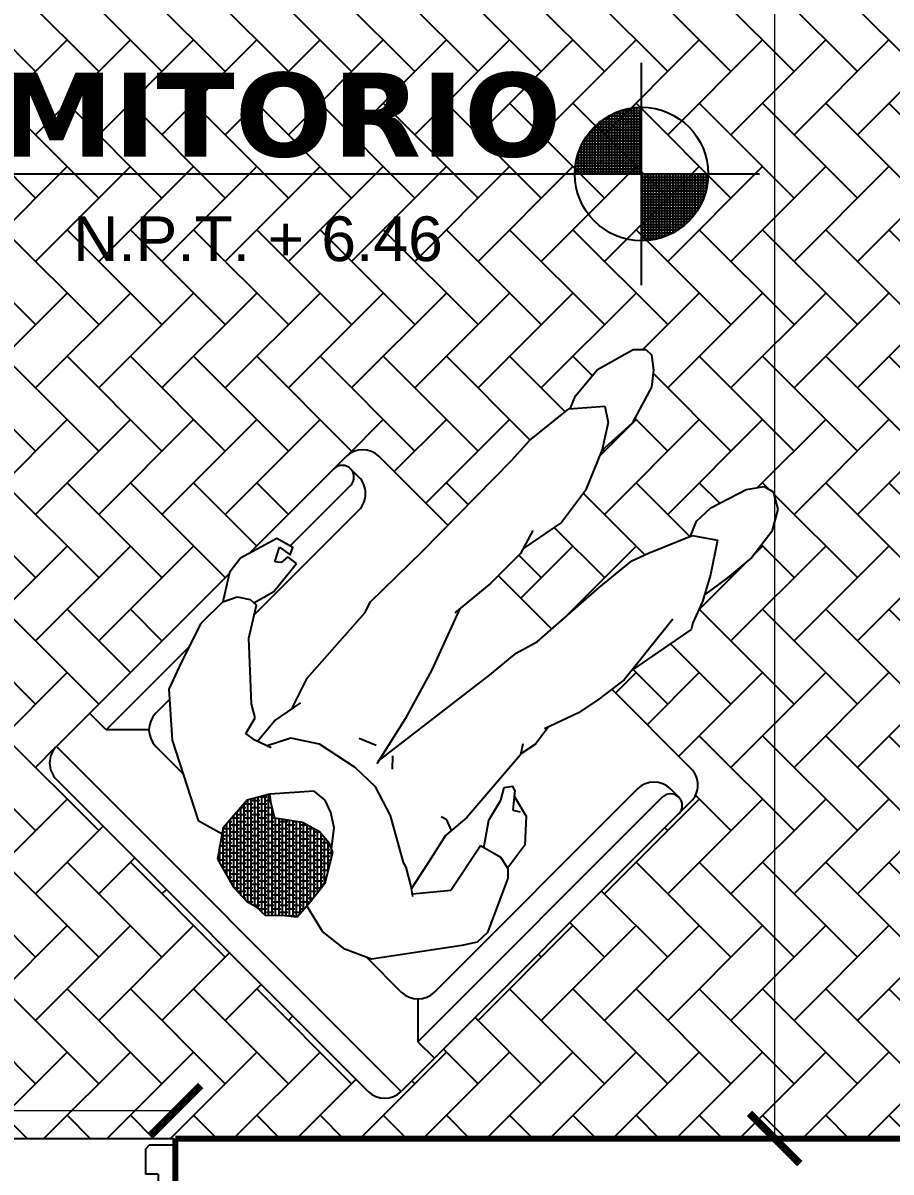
# Model space of a CAD drawing. Header units: inches. Extents: x -1.4 to 10.6, y -3.4 to 32.7.
# Drawn here: x 5.467 to 7.02, y 5.523 to 7.578 of the extents above; entities that cross this region are included whole.
import ezdxf

# ---------------------------------------------------------------- set-up
doc = ezdxf.new("R2010")
doc.units = ezdxf.units.IN
doc.header["$MEASUREMENT"] = 0
doc.linetypes.add('CONTINUA', pattern=[0])
for name, color, linetype in [('Cotas', 60, 'Continuous'), ('Mobiliario', 2, 'Continuous'), ('Niveles', 86, 'Continuous'), ('Personas', 241, 'Continuous'), ('Puertas', 1, 'Continuous'), ('Texto', 98, 'Continuous'), ('Textura piso', 8, 'Continuous')]:
    doc.layers.add(name, color=color, linetype=linetype)
doc.layers.add('Paredes', color=5, linetype='Continuous', lineweight=80)
doc.styles.get("Standard").update_dxf_attribs({"font": 'arial.ttf'})
doc.styles.add('style1', font='arial.ttf')
doc.dimstyles.new('Cotas', dxfattribs={"dimtxt": 0.1, "dimasz": 0.09, "dimexe": 0.2, "dimexo": 0.4, "dimgap": 0.05, "dimtad": 1, "dimzin": 0, "dimdsep": 46, "dimtxsty": 'Standard', "dimblk": 'ARCHTICK', "dimcen": 0.09, "dimse1": 1, "dimse2": 1, "dimclrd": 60, "dimclre": 256, "dimadec": 0, "dimazin": 0, "dimtfac": 1, "dimtix": 1, "dimtofl": 0, "dimtmove": 1, "dimatfit": 3, "dimfxl": 0, "dimtolj": 1, "dimtzin": 0, "dimlwd": 9, "dimarcsym": 0})

# ---------------------------------------------------------------- blocks, each defined once
blk = doc.blocks.new('puerta2')
at = {"layer": 'Puertas'}
for p, q in [((150.3376989566191, 38.72223843111588), (150.3376989565512, 38.61423843005426)), ((150.3376989566191, 38.72223843111588), (150.3848409565614, 38.72223843018707)), ((150.3376989566191, 38.72223843111588), (150.3376989565512, 38.61423843005426)), ((150.3376989566191, 38.72223843111588), (150.3848409565614, 38.72223843018707)), ((150.3848409565614, 38.72223843018707), (150.3916989565334, 38.71538043060052)), ((150.3848409565614, 38.72223843018707), (150.3916989565334, 38.71538043060052)), ((151.190556956672, 38.72223842996501), (151.1836989566269, 38.71538043033505)), ((151.190556956672, 38.72223842996501), (151.1836989566269, 38.71538043033505)), ((151.2376989566142, 38.72223843089887), (151.190556956672, 38.72223842996501)), ((151.2376989566142, 38.72223843089887), (151.190556956672, 38.72223842996501)), ((151.2376989566142, 38.72223843089887), (151.2376989565462, 38.61423842983726)), ((151.2376989566142, 38.72223843089887), (151.2376989565462, 38.61423842983726)), ((150.3916989565334, 38.71538043060052), (150.3916989565117, 38.67039843122657)), ((150.3916989565334, 38.71538043060052), (150.3916989565117, 38.67039843122657)), ((151.1836989566269, 38.71538043033505), (151.1836989566052, 38.6703984309611)), ((151.1836989566269, 38.71538043033505), (151.1836989566052, 38.6703984309611)), ((150.3690189565731, 38.67039843009883), (150.3690189565052, 38.61423843081337)), ((150.3690189565731, 38.67039843009883), (150.3916989565117, 38.67039843122657)), ((150.3690189565731, 38.67039843009883), (150.3690189565052, 38.61423843081337)), ((150.3690189565731, 38.67039843009883), (150.3916989565117, 38.67039843122657)), ((150.3711789565139, 38.66823843078637), (150.3711789565381, 38.61423843118688)), ((150.3733389565468, 38.66823843115985), (150.3711789565139, 38.66823843078637)), ((150.3711789565139, 38.66823843078637), (150.3711789565381, 38.61423843118688)), ((150.3733389565468, 38.66823843115985), (150.3711789565139, 38.66823843078637)), ((150.3733389565468, 38.66823843115985), (150.3733389564547, 38.61423843156037)), ((150.3733389565468, 38.66823843115985), (150.3733389564547, 38.61423843156037)), ((151.2063789566602, 38.67039843022623), (151.1836989566052, 38.6703984309611)), ((151.2063789566602, 38.67039843022623), (151.1836989566052, 38.6703984309611)), ((151.2063789566602, 38.67039843022623), (151.2063789565923, 38.61423843094077)), ((151.2063789566602, 38.67039843022623), (151.2063789565923, 38.61423843094077)), ((150.3376989565512, 38.61423843005426), (150.3690189565052, 38.61423843081337)), ((150.3376989565512, 38.61423843005426), (150.3690189565052, 38.61423843081337)), ((150.3711789565381, 38.61423843118688), (150.3733389564547, 38.61423843156037)), ((150.3711789565381, 38.61423843118688), (150.3733389564547, 38.61423843156037)), ((150.3754989565119, 38.61207843038527), (150.3754989565361, 38.60991843069932)), ((150.3754989565119, 38.61207843038527), (150.4294989565209, 38.6120784304095)), ((150.3754989565119, 38.61207843038527), (150.3754989565361, 38.60991843069932)), ((150.3754989565119, 38.61207843038527), (150.4294989565209, 38.6120784304095)), ((150.4294989565452, 38.60991843072355), (150.3754989565361, 38.60991843069932)), ((150.4294989565452, 38.60991843072355), (150.3754989565361, 38.60991843069932)), ((150.3754989564786, 38.54090643132665), (150.3754989565604, 38.60775843101334)), ((150.429498956453, 38.6077584310376), (150.3754989565604, 38.60775843101334)), ((150.3754989565604, 38.60775843101334), (150.429498956453, 38.6077584310376)), ((150.3754989564786, 38.54090643132665), (150.3754989565604, 38.60775843101334)), ((150.429498956453, 38.6077584310376), (150.3754989565604, 38.60775843101334)), ((150.3754989565604, 38.60775843101334), (150.429498956453, 38.6077584310376)), ((150.4294989565452, 38.60991843072355), (150.4294989565209, 38.6120784304095)), ((150.4294989565452, 38.60991843072355), (150.4294989565209, 38.6120784304095)), ((150.4294989564798, 38.50661643051558), (150.429498956453, 38.6077584310376)), ((150.4294989564798, 38.50661643051558), (150.429498956453, 38.6077584310376)), ((151.2376989565462, 38.61423842983726), (151.2063789565923, 38.61423843094077)), ((151.2376989565462, 38.61423842983726), (151.2063789565923, 38.61423843094077)), ((150.4082769564752, 38.54090643117374), (150.3754989564786, 38.54090643132665)), ((150.4082769564752, 38.54090643117374), (150.3754989564786, 38.54090643132665)), ((150.3823569564533, 38.53874643073107), (150.3754989565029, 38.53874642977807)), ((150.3823569564533, 38.53874643073107), (150.3754989565029, 38.53874642977807)), ((150.382356956475, 38.53188843019149), (150.3823569564533, 38.53874643073107)), ((150.382356956475, 38.53188843019149), (150.3823569564533, 38.53874643073107)), ((150.3845169562099, 38.18285905120248), (150.3845169564862, 38.53874643110458)), ((150.3845169562698, 38.2082335345485), (150.3845169564862, 38.53874643110458)), ((150.3845169564862, 38.53874643110458), (150.4061169564666, 38.53874643111428)), ((150.4061169564666, 38.53874643111428), (150.3845169564862, 38.53874643110458)), ((150.3845169562099, 38.18285905120248), (150.3845169564862, 38.53874643110458)), ((150.3845169562698, 38.2082335345485), (150.3845169564862, 38.53874643110458)), ((150.3845169564862, 38.53874643110458), (150.4061169564666, 38.53874643111428)), ((150.4061169564666, 38.53874643111428), (150.3845169564862, 38.53874643110458)), ((150.4061169564561, 38.49975843128794), (150.4061169564666, 38.53874643111428)), ((150.4061169564561, 38.49975843128794), (150.4061169564666, 38.53874643111428)), ((150.4082769564891, 38.49975842979882), (150.4082769564752, 38.54090643117374)), ((150.4082769564891, 38.49975842979882), (150.4082769564752, 38.54090643117374)), ((150.4061169564561, 38.49975843128794), (150.4052597063923, 38.4989011804029)), ((150.4061169564561, 38.49975843128794), (150.4052597063923, 38.4989011804029)), ((150.4061169564616, 38.49804392975606), (150.4052597063923, 38.4989011804029)), ((150.4061169564616, 38.49804392975606), (150.4052597063923, 38.4989011804029)), ((150.4061169561903, 38.18285905121218), (150.4061169564616, 38.49804392975606)), ((150.4061169562502, 38.20823353455819), (150.4061169564616, 38.49804392975606)), ((150.4061169561903, 38.18285905121218), (150.4061169564616, 38.49804392975606)), ((150.4061169562502, 38.20823353455819), (150.4061169564616, 38.49804392975606)), ((150.4226409564347, 38.49975843088559), (150.4082769564891, 38.49975842979882)), ((150.4226409564347, 38.49975843088559), (150.4082769564891, 38.49975842979882)), ((150.4131228001399, 38.49975843104136), (150.4131227997845, 37.89133415609845)), ((150.4131228001399, 38.49975843104136), (150.4131227997845, 37.89133415609845)), ((150.419491358878, 38.49975842979944), (150.4194913584062, 37.89133415671917)), ((150.419491358878, 38.49975842979944), (150.4194913584062, 37.89133415671917)), ((150.4226409564347, 38.49975843088559), (150.4294989564798, 38.50661643051558)), ((150.4226409564347, 38.49975843088559), (150.4294989564798, 38.50661643051558)), ((150.4258597800136, 38.50297725446709), (150.4258597796573, 37.88811533329175)), ((150.4258597800136, 38.50297725446709), (150.4258597796573, 37.88811533329175)), ((150.4277137364567, 38.50483121124245), (150.4277137359652, 37.88626137638104)), ((150.4277137364567, 38.50483121124245), (150.4277137359652, 37.88626137638104)), ((150.4294989564798, 38.50661643051558), (150.4294989560513, 37.88447615635613)), ((150.4294989564798, 38.50661643051558), (150.4294989560513, 37.88447615635613)), ((150.3845169562698, 38.2082335345485), (150.3845169559935, 37.85234615650904)), ((150.3845169562698, 38.2082335345485), (150.3845169559935, 37.85234615650904)), ((150.4061169562502, 38.20823353455819), (150.4061169560952, 37.89304865601428)), ((150.4061169562502, 38.20823353455819), (150.4061169560952, 37.89304865601428)), ((150.3845169562099, 38.18285905120248), (150.3845169559935, 37.85234615650904)), ((150.3845169562099, 38.18285905120248), (150.3845169559935, 37.85234615650904)), ((150.4061169561903, 38.18285905121218), (150.4061169560952, 37.89304865601428)), ((150.4061169561903, 38.18285905121218), (150.4061169560952, 37.89304865601428)), ((150.4061169560952, 37.89304865601428), (150.4052597060314, 37.89219140699187)), ((150.4061169560952, 37.89304865601428), (150.4052597060314, 37.89219140699187)), ((150.4061169559843, 37.89133415634507), (150.4052597060314, 37.89219140699187)), ((150.4061169559843, 37.89133415634507), (150.4052597060314, 37.89219140699187)), ((150.4061169559843, 37.89133415634507), (150.4061169559739, 37.85234615651873)), ((150.4061169559843, 37.89133415634507), (150.4061169559739, 37.85234615651873)), ((150.4082769560172, 37.89133415671855), (150.408276956031, 37.85018615534364)), ((150.4226409560792, 37.89133415594268), (150.4082769560172, 37.89133415671855)), ((150.4082769560172, 37.89133415671855), (150.408276956031, 37.85018615534364)), ((150.4226409560792, 37.89133415594268), (150.4082769560172, 37.89133415671855)), ((150.4226409560792, 37.89133415594268), (150.4294989560513, 37.88447615635613)), ((150.4226409560792, 37.89133415594268), (150.4294989560513, 37.88447615635613)), ((150.4294989560513, 37.88447615635613), (150.4294989559617, 37.78333415583411)), ((150.4294989560513, 37.88447615635613), (150.4294989559617, 37.78333415583411)), ((150.3823569560553, 37.85920415667515), (150.3823569559605, 37.85234615613555)), ((150.3823569560553, 37.85920415667515), (150.3823569559605, 37.85234615613555)), ((150.359298956038, 37.83718971472116), (150.3499772589567, 37.83945351507029)), ((150.359298956038, 37.83718971472116), (150.3499772589567, 37.83945351507029)), ((150.359298956038, 37.83718971472116), (150.3592989559542, 37.8026570428876)), ((150.359298956038, 37.83718971472116), (150.3592989559542, 37.8026570428876)), ((150.371142871141, 37.84624837931411), (150.3754989559986, 37.84624837836029)), ((150.371142871141, 37.84624837931411), (150.3754989559986, 37.84624837836029)), ((150.3823569559605, 37.85234615613555), (150.3754989560102, 37.85234615518252)), ((150.3823569559605, 37.85234615613555), (150.3754989560102, 37.85234615518252)), ((150.408276956031, 37.85018615534364), (150.3754989560344, 37.85018615549657)), ((150.3754989560344, 37.85018615549657), (150.3754989559527, 37.78333415580988)), ((150.408276956031, 37.85018615534364), (150.3754989560344, 37.85018615549657)), ((150.3754989560344, 37.85018615549657), (150.3754989559527, 37.78333415580988)), ((150.3845169559935, 37.85234615650904), (150.4061169559739, 37.85234615651873)), ((150.4061169559739, 37.85234615651873), (150.3845169559935, 37.85234615650904)), ((150.3845169559935, 37.85234615650904), (150.4061169559739, 37.85234615651873)), ((150.4061169559739, 37.85234615651873), (150.3845169559935, 37.85234615650904)), ((150.4338550408652, 37.84624837929333), (150.4294989560076, 37.84624837838452)), ((150.4338550408652, 37.84624837929333), (150.4294989560076, 37.84624837838452)), ((150.4456989559593, 37.8371897128973), (150.4568563602184, 37.83945351567991)), ((150.4456989559593, 37.8371897128973), (150.4568563602184, 37.83945351567991)), ((150.4456989559593, 37.8371897128973), (150.4456989559919, 37.80265704292637)), ((150.4456989559593, 37.8371897128973), (150.4456989559919, 37.80265704292637)), ((150.3411757297816, 37.82361636500198), (150.3382263801992, 37.82361636481385)), ((150.3411757297816, 37.82361636500198), (150.3382263801992, 37.82361636481385)), ((150.3382263801992, 37.82361636481385), (150.3382263801439, 37.81623039191818)), ((150.3382263801992, 37.82361636481385), (150.3382263801439, 37.81623039191818)), ((150.3382263801439, 37.81623039191818), (150.3411757297264, 37.81623039210631)), ((150.3382263801439, 37.81623039191818), (150.3411757297264, 37.81623039210631)), ((150.3411757297087, 37.83134246062759), (150.3411757297994, 37.80850429648069)), ((150.3411757297087, 37.83134246062759), (150.3411757297994, 37.80850429648069)), ((150.3411757297264, 37.81623039210631), (150.3411757297816, 37.82361636500198)), ((150.3411757297264, 37.81623039210631), (150.3411757297816, 37.82361636500198)), ((150.3592989560381, 37.83007694344041), (150.3653739559634, 37.83007694274465)), ((150.3592989560381, 37.83007694344041), (150.3653739559634, 37.83007694274465)), ((150.3653739559634, 37.83007694274465), (150.3653739559959, 37.8097698134726)), ((150.3653739559634, 37.83007694274465), (150.3653739559959, 37.8097698134726)), ((150.4456989559594, 37.83007694347921), (150.439623956034, 37.83007694417497)), ((150.439623956034, 37.83007694417497), (150.4396239559501, 37.80976981304025)), ((150.4456989559594, 37.83007694347921), (150.439623956034, 37.83007694417497)), ((150.439623956034, 37.83007694417497), (150.4396239559501, 37.80976981304025)), ((150.4656578894565, 37.83134246008605), (150.4656578894309, 37.80850429780179)), ((150.4656578894565, 37.83134246008605), (150.4656578894309, 37.80850429780179)), ((150.3592989559542, 37.8026570428876), (150.3499772590375, 37.8003932408868)), ((150.3592989559542, 37.8026570428876), (150.3499772590375, 37.8003932408868)), ((150.3592989559542, 37.80976981416836), (150.3653739559959, 37.8097698134726)), ((150.3592989559542, 37.80976981416836), (150.3653739559959, 37.8097698134726)), ((150.4456989559918, 37.80976981420713), (150.4396239559501, 37.80976981304025)), ((150.4456989559918, 37.80976981420713), (150.4396239559501, 37.80976981304025)), ((150.4456989559919, 37.80265704292637), (150.4568563601829, 37.80039324149642)), ((150.4456989559919, 37.80265704292637), (150.4568563601829, 37.80039324149642)), ((150.3711428710483, 37.7935983783542), (150.3754989560223, 37.79359837926302)), ((150.3711428710483, 37.7935983783542), (150.3754989560223, 37.79359837926302)), ((150.4294989559617, 37.78333415583411), (150.3754989559527, 37.78333415580988)), ((150.3754989559527, 37.78333415580988), (150.4294989559617, 37.78333415583411)), ((150.4294989559617, 37.78333415583411), (150.3754989559527, 37.78333415580988)), ((150.3754989559527, 37.78333415580988), (150.4294989559617, 37.78333415583411)), ((150.4338550408889, 37.79359837833343), (150.4294989560313, 37.79359837928725)), ((150.4338550408889, 37.79359837833343), (150.4294989560313, 37.79359837928725))]:
    blk.add_line(p, q, dxfattribs=at)
at = {"layer": 'Puertas', "extrusion": (0, 0, -0.9999999999999999)}
blk.add_ellipse((150.373338956479, 38.61207843001178), major_axis=(0.001527350648308001, 0.001527350648308002), ratio=0.9999999999767395, start_param=-1.570796326554149, end_param=4.712388980625438, dxfattribs=at)
blk.add_ellipse((150.373338956479, 38.61207843001178), major_axis=(0.001527350648308001, 0.001527350648308002), ratio=0.9999999999767395, start_param=-1.570796326554149, end_param=4.712388980625438, dxfattribs=at)
at = {"layer": 'Puertas', "extrusion": (0, 0, -1)}
for centre, major_axis, ratio, start_param, end_param in [((150.3769181847156, 38.61113249054717), (-0.58652144871602, 0.5865214487160199), 0.9999999999999403, 2.352449978641211, 3.863557218504373), ((150.3823569564533, 38.53874643073107), (0.004849338308332562, 0.004849338308332563), 0.9999999999942492, 2.356194490841163, 3.926990817645954), ((150.3823569564533, 38.53874643073107), (0.004849338308332562, 0.004849338308332563), 0.9999999999942492, 2.356194490841163, 3.926990817645954), ((150.3823569559605, 37.85234615613555), (-0.004849338308320128, 0.004849338308320127), 0.9999999999993776, 5.497787144437664, 7.068583471238364), ((150.3823569559605, 37.85234615613555), (-0.004849338308320128, 0.004849338308320127), 0.9999999999993776, 5.497787144437664, 7.068583471238364), ((150.3493138688595, 37.83134245987094), (0.00575453332861223, 0.005754533328612231), 0.9999999999948769, 3.92699081764332, 5.579393892327413), ((150.3493138688595, 37.83134245987094), (0.00575453332861223, 0.005754533328612231), 0.9999999999948769, 3.92699081764332, 5.579393892327413), ((150.3454666295598, 37.84629328616255), (-0.01815587231763262, 0.01815587231763261), 0.9999999999995853, 2.357943461526905, 3.039769674775514), ((150.3454666295598, 37.84629328616255), (-0.01815587231763262, 0.01815587231763261), 0.9999999999995853, 2.357943461526905, 3.039769674775514), ((150.4595312825093, 37.84629328546882), (-0.01815587231766264, 0.01815587231766264), 0.9999999999975573, 4.814211960656692, 5.496038173771555), ((150.4595312825093, 37.84629328546882), (-0.01815587231766264, 0.01815587231766264), 0.9999999999975573, 4.814211960656692, 5.496038173771555), ((150.4575197503056, 37.83134246084267), (-0.005754533328605528, 0.005754533328605528), 0.9999999999994889, 0.7037914162778904, 2.356194490846043), ((150.4575197503056, 37.83134246084267), (-0.005754533328605528, 0.005754533328605528), 0.9999999999994889, 0.7037914162778904, 2.356194490846043), ((150.3493138688339, 37.80850429758668), (-0.005754533328589555, 0.005754533328589554), 0.9999999999993721, 3.845384069867563, 5.49778714443927), ((150.3493138688339, 37.80850429758668), (-0.005754533328589555, 0.005754533328589554), 0.9999999999993721, 3.845384069867563, 5.49778714443927), ((150.3454666295206, 37.79355347217871), (-0.01815587231764991, 0.01815587231764991), 0.9999999999982497, 1.672619307066969, 2.354445520181), ((150.3454666295206, 37.79355347217871), (-0.01815587231764991, 0.01815587231764991), 0.9999999999982497, 1.672619307066969, 2.354445520181), ((150.4595312824701, 37.79355347148503), (-0.01815587231756552, 0.01815587231756551), 0.9999999999990699, 5.499536115114926, 6.181362328365851), ((150.4595312824701, 37.79355347148503), (-0.01815587231756552, 0.01815587231756551), 0.9999999999990699, 5.499536115114926, 6.181362328365851), ((150.45751975028, 37.80850429669581), (-0.005754533328603435, 0.005754533328603434), 0.9999999999983523, 2.356194490849403, 4.00859756552886), ((150.45751975028, 37.80850429669581), (-0.005754533328603435, 0.005754533328603434), 0.9999999999983523, 2.356194490849403, 4.00859756552886)]:
    blk.add_ellipse(centre, major_axis=major_axis, ratio=ratio, start_param=start_param, end_param=end_param, dxfattribs=at)
blk = doc.blocks.new('Sillon')
at = {"layer": 'Mobiliario'}
for p, q in [((157.6597279965435, 33.58746816292788), (158.3928148055203, 33.58746816292788)), ((158.309033455923, 33.54557748812923), (158.309033455923, 33.58746816292788)), ((157.6696324696098, 33.56652282552855), (157.6696324696098, 33.54557748812923)), ((157.6178373217448, 33.54557748812923), (157.6178373217448, 33.3452216992447)), ((158.309033455923, 33.54557748812923), (157.6905778070091, 33.54557748812923)), ((158.2548732865443, 33.49141731875048), (158.309033455923, 33.54557748812923)), ((158.4347054803191, 33.54557748812923), (158.4347054803191, 32.75663644608758)), ((157.7115231444083, 33.50368681333057), (158.2252521063256, 33.50368681333057)), ((158.2671427811243, 33.37452406860766), (158.2671427811243, 33.46179613853192)), ((157.6178373217448, 33.19316137619007), (157.6178373217448, 33.05807762096728)), ((157.6178373217448, 32.9302663500731), (157.6178373217447, 32.75663644608759)), ((158.2671427811242, 32.84041779568489), (158.2671427811243, 32.90900091062507)), ((158.2548732865443, 32.81079661546633), (158.309033455923, 32.75663644608758)), ((157.6696324696098, 32.73569110868803), (157.6696324696098, 32.75663644608758)), ((157.843627776897, 32.75663644608746), (157.6905778070091, 32.75663644608741)), ((158.309033455923, 32.75663644608758), (158.0995983354126, 32.75663644608753)), ((158.309033455923, 32.75663644608758), (158.309033455923, 32.71474577128893)), ((157.9049529268202, 32.71474577128893), (157.6597279965435, 32.71474577128893)), ((158.3928148055203, 32.71474577128893), (157.9553229504168, 32.71474577128893))]:
    blk.add_line(p, q, dxfattribs=at)
for points in [[(158.3928148055205, 33.58746816292788), (158.3928148055204, 32.71474577128893)], [(157.7115231444083, 32.79852712088626), (157.9764595751193, 32.79852712088623)], [(158.1902756042032, 32.79852712088621), (158.2252521063256, 32.79852712088621)]]:
    blk.add_lwpolyline(points, dxfattribs=at)
for centre, radius, start, end in [((157.6597279965435, 33.54557748812923), 0.04189067479867774, 89.99999999999919, 180), ((157.6905778070091, 33.56652282552855), 0.02094533739933887, 89.99999999999919, 269.9999999999992), ((158.3928148055203, 33.54557748812923), 0.04189067479867774, 0, 89.99999999999919), ((157.7115231444083, 33.54557748812923), 0.04189067479867774, 180, 269.9999999999992), ((158.2252521063256, 33.46179613853192), 0.04189067479867774, 0, 89.99999999999919), ((158.2252521063256, 32.84041779568489), 0.04189067479865116, 270, 0), ((157.7115231444083, 32.75663644608758), 0.04189067479867774, 89.99999999999919, 180), ((157.6597279965435, 32.75663644608758), 0.04189067479867774, 180, 269.9999999999992), ((157.6905778070091, 32.73569110868803), 0.02094533739933887, 89.99999999999919, 269.9999999999992), ((158.3928148055203, 32.75663644608758), 0.04189067479867774, 269.9999999999992, 0)]:
    blk.add_arc(centre, radius, start, end, dxfattribs=at)
blk = doc.blocks.new('personas')
at = {"layer": 'Personas'}
h = blk.add_hatch(dxfattribs=at)
h.set_pattern_fill('ANSI38', color=250, scale=0.05, style=0)
h.set_pattern_definition([(45, (0, 0), (-0.004419417382415922, 0.004419417382415923), []), (135, (0, 0), (-0.01325825214724777, 0.004419417382415923), [0.015625, -0.009375000000000001])])
h.paths.add_polyline_path([(158.3035156388657, 33.23491407570171), (158.2712658340047, 33.23288495326554), (158.2255716325033, 33.22706437076877), (158.1773303176177, 33.19849308057376), (158.1702556517726, 33.18306045551962), (158.1678156417798, 33.15551151588012), (158.1777256264991, 33.1221283624031), (158.2074302653102, 33.08176790980059), (158.1940449808096, 33.05893249691017), (158.1835153688655, 33.04495924662562), (158.2196303152742, 33.02399634040196), (158.2849925941318, 33.02851026152191), (158.3318279335866, 33.0614143707385), (158.347176823262, 33.11674593014457), (158.3481329644483, 33.15211731203515), (158.3427647047951, 33.16959425780764), (158.3424194853431, 33.19301328159546), (158.3205684461337, 33.21391012695297)])
at = {"layer": 'Personas', "color": 87}
for p, q in [((157.9881080667802, 33.4525548005544, 3.603868852000757), (158.0826906613306, 33.49572198135118, 3.603868852000757)), ((158.0826906613306, 33.49572198135118, 3.603868852000757), (158.1078969412593, 33.49490822965961, 3.603868852000757)), ((158.1078969412593, 33.49490822965961, 3.603868852000757), (158.1316019749749, 33.47964234582756, 3.603868852000757)), ((158.1316019749749, 33.47964234582756, 3.603868852000757), (158.2635641264854, 33.38240518252931)), ((157.9757320597234, 33.44023067748853, 3.603868852000757), (157.9709925849667, 33.41750160072482, 3.603868852000757)), ((157.9749439730146, 33.43944589467927, 3.603868852000757), (157.9881080667802, 33.4525548005544, 3.603868852000757)), ((157.9709925849667, 33.41750160072482, 3.603868852000757), (157.9819052792711, 33.37687859967085, 3.603868852000757)), ((157.9819052792711, 33.37687859967085, 3.603868852000757), (158.0758601934891, 33.3962180188428, 3.603868852000757)), ((158.0758601934891, 33.3962180188428, 3.603868852000757), (158.1293573715638, 33.35221624846272)), ((158.2635641264854, 33.38240518252931), (158.284596931714, 33.33608555942388)), ((158.1209101982868, 33.34081596192576), (158.1032712433668, 33.30987281844162)), ((158.1319252952734, 33.35568191267194), (158.1209101982868, 33.34081596192576)), ((158.284596931714, 33.33608555942388), (158.2901725036137, 33.28524098572089)), ((158.1005630356698, 33.30075354977333), (158.057594567875, 33.2250605636797)), ((158.1032712433668, 33.30987281844162), (158.1005630356698, 33.30075354977339)), ((158.2901725036137, 33.28524098572089), (158.2775513150978, 33.23328042885873)), ((158.057594567875, 33.2250605636797), (158.0405008665846, 33.169690057586)), ((158.0405008665846, 33.169690057586), (158.0416303205319, 33.11909052075205)), ((158.0416303205319, 33.11909052075205), (158.0572537843564, 33.04481139771488)), ((158.0572537843564, 33.04481139771488), (158.0857277078319, 33.00093211186666)), ((158.3072915202511, 32.98754808259244), (158.2940098684641, 33.03484533633769)), ((158.0857277078319, 33.00093211186666), (158.1255739770537, 32.98033794946602)), ((158.1226705885769, 32.98822770229518), (158.1338210253038, 32.95792717916029)), ((158.2386804907359, 32.85331715899704), (158.3072915202511, 32.98754808259244)), ((158.1338210253038, 32.95792717916029), (158.1365941779265, 32.93798786651578)), ((158.1053562643561, 32.9301331141302), (158.0921119922031, 32.90764901330456)), ((158.1365941779265, 32.93798786651578), (158.1053562643561, 32.9301331141302)), ((158.0921119922031, 32.90764901330456), (158.0126424281106, 32.82112292415835)), ((158.1780342252898, 32.78467096574903), (158.2386804907359, 32.85331715899704)), ((158.0126424281106, 32.82112292415835), (157.9612710400675, 32.78904204379447)), ((157.9622117871285, 32.77401116571642), (157.9612710400675, 32.78904204379447)), ((158.1279743206695, 32.76609291066362), (158.1780342252898, 32.78467096574903)), ((157.9749725151277, 32.75442732550019), (157.9622117871285, 32.77401116571642)), ((158.0548009482844, 32.74170745241045), (158.1279743206695, 32.76609291066362)), ((157.9996244987269, 32.74264165105379), (157.9749725151277, 32.75442732550019)), ((157.9996244987269, 32.74264165105379), (158.0548009482844, 32.74170745241045))]:
    blk.add_line(p, q, dxfattribs=at)
at = {"layer": 'Personas', "color": 11}
for p, q in [((157.9252742089894, 33.43250010702448, 3.603868852000757), (157.9749439730146, 33.43944589467927, 3.603868852000757)), ((157.8865009581515, 33.39743238426277, 3.603868852000757), (157.9252742089894, 33.43250010702448, 3.603868852000757)), ((157.8767122917448, 33.35713375009092, 3.603868852000757), (157.8865009581515, 33.39743238426277, 3.603868852000757)), ((157.8958325550981, 33.37300483067636, 3.603868852000757), (157.8887128809513, 33.38415027837007, 3.603868852000757)), ((157.9800703147507, 33.38370933858533, 3.603868852000757), (157.9389490424077, 33.35487933945026, 3.603868852000757)), ((157.868715217349, 33.35049565050841, 3.603868852000757), (157.8958325550981, 33.37300483067636, 3.603868852000757)), ((157.868715217349, 33.35049565050841, 3.603868852000757), (157.8656982686149, 33.34238297997845, 3.603868852000757)), ((157.8781492126167, 33.3331365867605, 3.603868852000757), (157.8656982686149, 33.34238297997845, 3.603868852000757)), ((157.8985128568004, 33.34475197032899, 3.603868852000757), (157.8781492126167, 33.3331365867605, 3.603868852000757)), ((157.9389490424077, 33.35487933945026, 3.603868852000757), (157.8985128568004, 33.34475197032899, 3.603868852000757)), ((158.1745358131026, 33.19239716857757), (158.1443853143788, 33.16895396518592)), ((158.1443853143788, 33.16895396518592), (158.1296342563616, 33.14549442776914)), ((158.1296342563616, 33.14549442776914), (158.1209803023249, 33.12260740666343)), ((158.1209803023249, 33.12260740666343), (158.1235424314526, 33.09719302746331)), ((158.1235424314526, 33.09719302746331), (158.1835153688655, 33.04495924662561)), ((157.9220465732836, 32.79373064137204), (157.8578047279968, 32.78742070885872)), ((157.8578047279968, 32.78742070885872), (157.8601245378607, 32.76788500448313)), ((157.9612830355667, 32.78282985545209), (157.9220465732836, 32.79373064137204)), ((157.8601245378607, 32.76788500448313), (157.8760140951453, 32.76617834737434)), ((157.8760140951453, 32.76617834737434), (157.8832080620387, 32.75786478903402)), ((157.8832080620387, 32.75786478903402), (157.8586230497593, 32.74507726465825)), ((157.9536090095093, 32.71366653385135), (157.9996244987269, 32.74264165105379)), ((157.9218878584907, 32.70976801402483), (157.9536090095093, 32.71366653385135))]:
    blk.add_line(p, q, dxfattribs=at)
at = {"layer": 'Personas', "color": 20}
for p, q in [((157.3919060954087, 33.34898308236453), (157.4312889861465, 33.36382761243252)), ((157.4312889861465, 33.36382761243252), (157.441621542429, 33.37016813321182)), ((157.441621542429, 33.37016813321182), (157.5690631688738, 33.34668917392253)), ((157.347919706169, 33.3253073908302), (157.3919060954087, 33.34898308236453)), ((157.4515996838521, 33.33373155940868), (157.5904757833308, 33.34905123906825)), ((157.5904757833308, 33.34905123906825), (157.6469504280246, 33.34114700877231)), ((157.6469504280246, 33.34114700877231), (157.6899027827023, 33.33294094164572)), ((158.0600462618741, 33.33029256687294), (158.1232833269036, 33.3440187311046)), ((157.2954526756533, 33.29053189326319), (157.347919706169, 33.3253073908302)), ((157.6899027827023, 33.33294094164572), (157.7532612544708, 33.30991565979812)), ((157.7457539355501, 33.31264391585043), (157.7836299343094, 33.31801267619883)), ((157.7836299343094, 33.31801267619883), (157.8145180925436, 33.31163889983438)), ((157.8160452625937, 33.31262634927137), (157.9637427868668, 33.32377873333272)), ((157.9637427868668, 33.32377873333272), (158.0133073321157, 33.31938880082426)), ((157.9991823254614, 33.31976917182024), (157.9918473892024, 33.30176138139009)), ((158.0133073321156, 33.31938880082424), (158.0600462618741, 33.33029256687294)), ((157.7992670294748, 33.30177774937525), (157.8160452625937, 33.31262634927137)), ((157.9918473892024, 33.30176138139009), (157.9950267138695, 33.29087267678167)), ((157.32166444136, 33.25247980001168), (157.2954526756533, 33.29053189326319)), ((157.3991599160178, 33.21952818667287), (157.32166444136, 33.25247980001168)), ((157.4299667460946, 33.20799607240522), (157.3991599160178, 33.21952818667287)), ((157.5051981156493, 33.20051051900353), (157.4299667460946, 33.20799607240522)), ((157.6516399790519, 33.19095592247075), (157.5051981156493, 33.20051051900353)), ((157.6933495645756, 33.17852511372124), (157.6516399790519, 33.19095592247075)), ((157.7545834945228, 33.17247279843176), (157.6933495645756, 33.17852511372124)), ((158.0044747620884, 33.1407780074843), (157.7545834945228, 33.17247279843176)), ((157.979807687745, 33.15176404242371), (157.996783241195, 33.16837903247736)), ((157.9163329837665, 33.12109432784101), (158.0096897600868, 33.14194261241846)), ((157.8209525452608, 33.09278008578568), (157.9163329837665, 33.12109432784101)), ((157.9995640030023, 33.08760212363816), (157.9866687546603, 33.11786370008522)), ((157.7081995862104, 33.05086747720708), (157.8209525452608, 33.09278008578568)), ((157.3996506442846, 33.06068217300722), (157.4703446857615, 33.07047605717526)), ((157.4703446857615, 33.07047605717528), (157.5527305566274, 33.05529410663195)), ((157.3270209134773, 33.02982081756753), (157.3996506442846, 33.06068217300722)), ((157.5170476412313, 33.0444934354131), (157.561532705515, 33.05795838210102)), ((157.561532705515, 33.05795838210102), (157.6366840811115, 33.05811753361334)), ((157.6366840811115, 33.05811753361334), (157.7198983353067, 33.04968148836852)), ((157.2848474925561, 33.00313065239484), (157.3270209134773, 33.02982081756753)), ((157.2688170358436, 32.9783332962509), (157.2848474925561, 33.00313065239484)), ((157.3176392970949, 32.93646187694529), (157.2688170358436, 32.9783332962509)), ((158.0844507515557, 32.95839331820451), (158.0283942886714, 32.96910293123418)), ((157.9892061313728, 32.9455343430914), (157.8336180081445, 32.93595151054993)), ((158.0486587995986, 32.9652313870964), (157.9892061313728, 32.9455343430914)), ((158.1320872050679, 32.96263871301821), (158.0844507515556, 32.95839331820454)), ((157.407447771189, 32.9264387820464), (157.3176392970949, 32.93646187694529)), ((157.4545284747779, 32.92879895132916), (157.407447771189, 32.9264387820464)), ((157.6836031559453, 32.93085728378119), (157.4545284747772, 32.92879895132913)), ((157.8123803792685, 32.92936757297153), (157.6836031559453, 32.93085728378119)), ((157.8336180081445, 32.93595151054993), (157.8123803792685, 32.92936757297153))]:
    blk.add_line(p, q, dxfattribs=at)
at = {"layer": 'Personas', "color": 38}
for p, q in [((157.179845274821, 33.32766561277859), (157.2160481684973, 33.34811262389147)), ((157.2160481684973, 33.34811262389147), (157.2739268412874, 33.35551444191427)), ((157.2739268412874, 33.35551444191427), (157.3307695321813, 33.35067336861655)), ((157.3307695321813, 33.35067336861655), (157.3809964404495, 33.34311095623582)), ((157.1638829748122, 33.29981483630846), (157.179845274821, 33.32766561277859)), ((157.168653944072, 33.28159168107086), (157.1638829748122, 33.29981483630846)), ((157.1955233838926, 33.26257412466114), (157.168653944072, 33.28159168107086)), ((157.2629555593246, 33.24092744430325), (157.1955233838926, 33.26257412466114)), ((157.2978907383118, 33.23996156644503), (157.2629555593246, 33.24092744430325)), ((157.3243823045968, 33.25132414571218), (157.2978907383118, 33.23996156644503)), ((157.1855568065919, 33.01313410916501), (157.2553473238563, 33.03433084401868)), ((157.2553473238563, 33.03433084401868), (157.3291590470438, 33.03072933945302)), ((157.1615383842047, 32.99426833357816), (157.1855568065919, 33.01313410916501)), ((157.1448111097662, 32.97230494523311), (157.1615383842047, 32.99426833357816)), ((157.1453151413874, 32.95855616816871), (157.1448111097662, 32.97230494523311)), ((157.1609522365528, 32.94232124134513), (157.1453151413874, 32.95855616816871)), ((157.2316580009811, 32.92251490324716), (157.1609522365528, 32.94232124134513)), ((157.2926290407854, 32.92824006635865), (157.2316580009811, 32.92251490324716)), ((157.3157419634472, 32.93808908655603), (157.2926290407854, 32.92824006635865))]:
    blk.add_line(p, q, dxfattribs=at)
at = {"layer": 'Personas', "color": 250}
for p, q in [((158.2712658340046, 33.23288495326554), (158.2255716325033, 33.22706437076877)), ((158.3035156388657, 33.23491407570171), (158.2712658340046, 33.23288495326554)), ((158.3205684461338, 33.21391012695281), (158.3035156388657, 33.23491407570171)), ((158.2255716325033, 33.22706437076877), (158.1773303176176, 33.19849308057374)), ((158.3424194853431, 33.19301328159546), (158.3205684461338, 33.21391012695281)), ((158.1773303176176, 33.19849308057374), (158.1702556517726, 33.1830604555195)), ((158.3427647047951, 33.16959425780763), (158.3424194853431, 33.19301328159546)), ((158.1702556517726, 33.1830604555195), (158.1678156417798, 33.15551151588002)), ((158.1678156417798, 33.15551151588002), (158.1777256264991, 33.12212836240306)), ((158.3481329644483, 33.15211731203524), (158.3427647047951, 33.16959425780763)), ((158.347176823262, 33.11674593014439), (158.3481329644483, 33.15211731203524)), ((158.1777256264991, 33.12212836240306), (158.2074302653102, 33.08176790980056)), ((158.3318279335866, 33.0614143707385), (158.347176823262, 33.11674593014439)), ((158.2074302653102, 33.08176790980056), (158.1940449808097, 33.05893249691022)), ((158.1940449808097, 33.05893249691022), (158.1835153688655, 33.04495924662561)), ((158.2849925941318, 33.02851026152192), (158.3318279335866, 33.0614143707385)), ((158.1835153688655, 33.04495924662561), (158.2196303152742, 33.02399634040196)), ((158.2196303152742, 33.02399634040196), (158.2849925941318, 33.02851026152192))]:
    blk.add_line(p, q, dxfattribs=at)
at = {"layer": 'Personas', "color": 11}
blk.add_lwpolyline([(157.8586230497593, 32.74507726465825), (157.854996447524, 32.76819562751669), (157.8420414787692, 32.76211141040577), (157.8511860659933, 32.73054969581941), (157.9218878584907, 32.70976801402483)], dxfattribs=at)
blk = doc.blocks.new('_ArchTick')
at = {"color": 0, "linetype": 'ByBlock', "const_width": 0.15}
blk.add_lwpolyline([(-0.5, -0.5), (0.5, 0.5)], dxfattribs=at)
blk = doc.blocks.new('*D104')
at = {"layer": 'Cotas', "color": 60, "linetype": 'CONTINUA', "lineweight": 9, "transparency": 16777216}
blk.add_line((6.811914978832253, 5.582856000952775), (6.811914978832252, 9.944371712952236), dxfattribs=at)
at = {"layer": 'Defpoints', "color": 0, "transparency": 16777216}
for p in [(6.811914978832249, 9.944371712952236), (6.811914978832252, 9.944371712952236), (6.811914978832249, 5.582856000952775)]:
    blk.add_point(p, dxfattribs=at)
at = {"layer": 'Cotas', "color": 60, "lineweight": 9, "transparency": 16777216, "xscale": 0.09, "yscale": 0.09, "zscale": 0.09}
for p, rotation in [((6.811914978832252, 9.944371712952236), 90), ((6.811914978832253, 5.582856000952775), 270)]:
    blk.add_blockref('_ArchTick', p, dxfattribs=dict(at, rotation=rotation))
at = {"layer": 'Cotas', "color": 0, "transparency": 16777216, "insert": (6.710823573648079, 7.763613856952503), "char_height": 0.1, "attachment_point": 5, "rotation": 90}
blk.add_mtext('\\A1;4.36', dxfattribs=at)
blk = doc.blocks.new('*D106')
at = {"layer": 'Cotas', "color": 60, "linetype": 'CONTINUA', "lineweight": 9, "transparency": 16777216}
blk.add_line((4.839617499214143, 5.632855999284033), (5.739617499209231, 5.632855999284033), dxfattribs=at)
at = {"layer": 'Defpoints', "color": 0, "transparency": 16777216}
for p in [(4.839617499214143, 5.632856000952785), (5.739617499209231, 5.632856000386283), (5.739617499209231, 5.632855999284033)]:
    blk.add_point(p, dxfattribs=at)
at = {"layer": 'Cotas', "color": 60, "lineweight": 9, "transparency": 16777216, "xscale": 0.09, "yscale": 0.09, "zscale": 0.09, "rotation": 180}
blk.add_blockref('_ArchTick', (4.839617499214143, 5.632855999284033), dxfattribs=at)
at = {"layer": 'Cotas', "color": 60, "lineweight": 9, "transparency": 16777216, "xscale": 0.09, "yscale": 0.09, "zscale": 0.09}
blk.add_blockref('_ArchTick', (5.739617499209231, 5.632855999284033), dxfattribs=at)
at = {"layer": 'Cotas', "color": 0, "transparency": 16777216, "insert": (5.289617499211687, 5.733913298056201), "char_height": 0.1, "attachment_point": 5}
blk.add_mtext('\\A1;0.90', dxfattribs=at)
blk = doc.blocks.new('Nivel3')
at = {"layer": 'Niveles'}
for p, q in [((46.51201606576204, 32.29701402175791), (46.5120160657625, 32.69473170920693)), ((46.44833397007663, 32.59677248387103), (46.44833397007663, 32.49587286548248)), ((46.5120160657625, 32.59912463457825), (46.45222296849805, 32.59912463457825)), ((46.45330544116972, 32.59974396281867), (46.45330544116972, 32.49587286548248)), ((46.4582769122628, 32.60240101051007), (46.4582769122628, 32.49587286548248)), ((46.5120160657625, 32.60409610567145), (46.46177790710907, 32.60409610567145)), ((46.46324838335589, 32.6047666460881), (46.46324838335589, 32.49587286548248)), ((46.46821985444898, 32.60685950511296), (46.46821985444898, 32.49587286548248)), ((46.47319132554229, 32.60869476871365), (46.47319132554229, 32.49587286548248)), ((46.5120160657625, 32.60906757676454), (46.47429207287131, 32.60906757676454)), ((46.47816279663537, 32.6102848336994), (46.47816279663537, 32.49587286548248)), ((46.48313426772846, 32.6116398039588), (46.48313426772846, 32.49587286548248)), ((46.48810573882155, 32.61276785497065), (46.48810573882155, 32.49587286548248)), ((46.49307720991463, 32.61367550569499), (46.49307720991463, 32.49587286548248)), ((46.5120160657625, 32.61403904785762), (46.49549651235587, 32.61403904785762)), ((46.49804868100772, 32.61436782092354), (46.49804868100772, 32.49587286548248)), ((46.5030201521008, 32.6148485598039), (46.5030201521008, 32.49587286548248)), ((46.50799162319389, 32.6151202812359), (46.50799162319389, 32.49587286548248)), ((46.42347661461098, 32.57585353747091), (46.42347661461098, 32.49587286548248)), ((46.51201606576227, 32.57923875020591), (46.42665640569884, 32.57923875020591)), ((46.42844808570429, 32.58103468210751), (46.42844808570429, 32.49587286548248)), ((46.51201606576227, 32.584210221299), (46.43181223873874, 32.584210221299)), ((46.43341955679738, 32.58564330092971), (46.43341955679738, 32.49587286548248)), ((46.5120160657625, 32.58918169239208), (46.43765475107101, 32.58918169239208)), ((46.43839102789046, 32.58976373884214), (46.43839102789046, 32.49587286548248)), ((46.44336249898355, 32.59345785444301), (46.44336249898355, 32.49587286548248)), ((46.5120160657625, 32.59415316348517), (46.44436161042948, 32.59415316348517)), ((46.40856220133172, 32.5553156130322), (46.40856220133172, 32.49587286548248)), ((46.51201606576227, 32.55935286583345), (46.41098917895827, 32.55935286583345)), ((46.4135336724248, 32.56323279796762), (46.4135336724248, 32.49587286548248)), ((46.51201606576227, 32.56432433692654), (46.41428920988822, 32.56432433692654)), ((46.51201606576227, 32.56929580801962), (46.41796706889862, 32.56929580801962)), ((46.41850514351789, 32.56997988082443), (46.41850514351789, 32.49587286548248)), ((46.51201606576227, 32.57426727911271), (46.42206909130822, 32.57426727911271)), ((46.51201606576227, 32.53449551036791), (46.3991248189627, 32.53449551036791)), ((46.51201606576227, 32.539466981461), (46.40094989020052, 32.539466981461)), ((46.51201606576227, 32.54443845255408), (46.40303200245829, 32.54443845255408)), ((46.40359073023863, 32.54567335662929), (46.40359073023863, 32.49587286548248)), ((46.51201606576227, 32.54940992364717), (46.40538621203949, 32.54940992364717)), ((46.51201606576227, 32.55438139474025), (46.40803099805565, 32.55438139474025)), ((46.51201606576204, 32.51460962599545), (46.39418111293683, 32.51460962599545)), ((46.51201606576204, 32.51958109708854), (46.39507992055472, 32.51958109708854)), ((46.51201606576204, 32.52455256818163), (46.39619889538174, 32.52455256818163)), ((46.51201606576227, 32.52952403927471), (46.39754449372684, 32.52952403927471)), ((46.39861925914555, 32.53298494641316), (46.39861925914555, 32.49587286548248)), ((46.72324268927422, 32.49587286548225), (44.84062232077599, 32.49587286548232)), ((46.51201606576204, 32.49969521271608), (46.39276200099492, 32.49969521271608)), ((46.51201606576204, 32.50466668380917), (46.39302526333994, 32.50466668380917)), ((46.51201606576204, 32.50963815490226), (46.39349746338665, 32.50963815490226)), ((46.39364778805246, 32.51087596962414), (46.39364778805246, 32.49587286548248)), ((46.63132583827154, 32.494723741623), (46.51201606576204, 32.494723741623)), ((46.51296309428697, 32.49587286548248), (46.51296309428697, 32.3765613176807)), ((46.51793456538029, 32.49587286548248), (46.51793456538029, 32.37670443986493)), ((46.52290603647337, 32.49587286548248), (46.52290603647337, 32.37705556522788)), ((46.52787750756646, 32.49587286548248), (46.52787750756646, 32.37761654655716)), ((46.53284897865954, 32.49587286548248), (46.53284897865954, 32.37839039001445)), ((46.53782044975263, 32.49587286548248), (46.53782044975263, 32.37938133759845)), ((46.54279192084572, 32.49587286548248), (46.54279192084572, 32.38059498796141)), ((46.5477633919388, 32.49587286548248), (46.5477633919388, 32.38203846394625)), ((46.55273486303189, 32.49587286548248), (46.55273486303189, 32.38372063924165)), ((46.55770633412497, 32.49587286548248), (46.55770633412497, 32.38565244233504)), ((46.56267780521829, 32.49587286548248), (46.56267780521829, 32.38784726454841)), ((46.56764927631137, 32.49587286548248), (46.56764927631137, 32.39032151217108)), ((46.57262074740446, 32.49587286548248), (46.57262074740446, 32.39309536373761)), ((46.57759221849754, 32.49587286548248), (46.57759221849754, 32.39619382809595)), ((46.58256368959063, 32.49587286548248), (46.58256368959063, 32.39964825805779)), ((46.58753516068371, 32.49587286548248), (46.58753516068371, 32.4034985800774)), ((46.5925066317768, 32.49587286548248), (46.5925066317768, 32.40779669910065)), ((46.59747810286989, 32.49587286548248), (46.59747810286989, 32.4126119351774)), ((46.60244957396297, 32.49587286548248), (46.60244957396297, 32.41804020590856)), ((46.60742104505628, 32.49587286548248), (46.60742104505628, 32.42422070412086)), ((46.61239251614937, 32.49587286548248), (46.61239251614937, 32.43136929573969)), ((46.61736398724246, 32.49587286548248), (46.61736398724246, 32.43985538837338)), ((46.62233545833554, 32.49587286548248), (46.62233545833554, 32.45042207974526)), ((46.62730692942863, 32.49587286548248), (46.62730692942863, 32.46514569416907)), ((46.63117428251324, 32.48975227052991), (46.51201606576204, 32.48975227052991)), ((46.63081467001619, 32.48478079943671), (46.51201606576204, 32.48478079943671)), ((46.63024510228227, 32.47980932834363), (46.51201606576204, 32.47980932834363)), ((46.62946252475761, 32.47483785725054), (46.51201606576204, 32.47483785725054)), ((46.62846264293374, 32.46986638615746), (46.51201606576204, 32.46986638615746)), ((46.62723979981796, 32.46489491506426), (46.51201606576204, 32.46489491506426)), ((46.62578680626642, 32.45992344397117), (46.51201606576204, 32.45992344397117)), ((46.62409471158888, 32.45495197287809), (46.51201606576204, 32.45495197287809)), ((46.62215249595737, 32.449980501785), (46.51201606576204, 32.449980501785)), ((46.61994665740461, 32.4450090306918), (46.51201606576204, 32.4450090306918)), ((46.61746065272017, 32.44003755959871), (46.51201606576204, 32.44003755959871)), ((46.61467413010972, 32.43506608850563), (46.51201606576204, 32.43506608850563)), ((46.61156185614389, 32.43009461741254), (46.51201606576204, 32.43009461741254)), ((46.60809217902782, 32.42512314631946), (46.51201606576204, 32.42512314631946)), ((46.60422476192501, 32.42015167522626), (46.51201606576204, 32.42015167522626)), ((46.59990711596787, 32.41518020413317), (46.51201606576204, 32.41518020413317)), ((46.59506905315446, 32.41020873304009), (46.51201606576204, 32.41020873304009)), ((46.58961329299107, 32.405237261947), (46.51201606576204, 32.405237261947)), ((46.58339834355455, 32.4002657908538), (46.51201606576204, 32.4002657908538)), ((46.57620405873898, 32.39529431976072), (46.51201606576204, 32.39529431976072)), ((46.56765181193553, 32.39032284866763), (46.51201606576204, 32.39032284866763)), ((46.5569731899195, 32.38535137757454), (46.51201606576204, 32.38535137757454)), ((46.54197468260371, 32.38037990648146), (46.51201606576204, 32.38037990648146))]:
    blk.add_line(p, q, dxfattribs=at)
blk.add_circle((46.51201606576204, 32.49587286548236), 0.1193153062346656, dxfattribs=at)

msp = doc.modelspace()

# ---------------------------------------------------------------- hatches: boundary and pattern name
at = {"layer": 'Textura piso'}
h = msp.add_hatch(dxfattribs=at)
h.set_pattern_fill('AR-HBONE', color=256, scale=0.02, angle=270, style=0)
h.set_pattern_definition([(315, (-54.86966955773336, -126.9724224155329), (0.1131370849898476, -2.966472954665309e-17), [0.24, -0.08]), (45, (-54.81310101523336, -127.0289909580329), (0.1131370849898476, -2.966472954665309e-17), [0.24, -0.08])])
edge = h.paths.add_edge_path()
edge.add_line((7.55991423582492, 5.582856000952773), (7.559914235824891, 7.467233848964497))
edge.add_line((7.559914235824891, 7.467233848964526), (8.159914235824886, 7.467233848964554))
edge.add_line((8.159914235824886, 7.467233848964526), (8.959914235824897, 7.467233848964526))
edge.add_line((8.959914235824897, 7.467233848964526), (8.959914235824897, 9.944371712952204))
edge.add_line((8.959914235824897, 9.944371712952233), (8.103621632364366, 9.944371712952233))
edge.add_line((8.103621632364366, 9.944371712952233), (5.311933456423844, 9.944371712952233))
edge.add_line((5.311933456423844, 9.944371712952233), (4.439617499138649, 9.944371712952233))
edge.add_line((4.439617499138649, 9.944371712952233), (4.439617499138649, 9.13437171295223))
edge.add_line((4.439617499138649, 9.13437171295223), (5.939617499138677, 9.13437171295223))
edge.add_line((5.939617499138649, 9.13437171295223), (5.93961749913862, 7.63437171295223))
edge.add_line((5.939617499138649, 7.63437171295223), (5.320618870589669, 7.634371712952202))
edge.add_line((5.320618870589669, 7.634371712952174), (5.320618870589641, 6.992458084357509))
edge.add_line((5.320618870589612, 6.992458084357537), (5.339355631102819, 6.992458084357594))
edge.add_line((5.339355631102819, 6.992458084357594), (5.339355631102819, 6.98748661326448))
edge.add_line((5.339355631102819, 6.987486613264451), (5.359241515475276, 6.987486613264451))
edge.add_line((5.359241515475276, 6.987486613264451), (5.359241515475276, 6.982515142171366))
edge.add_line((5.359241515475276, 6.982515142171366), (5.374155928754533, 6.982515142171366))
edge.add_line((5.374155928754533, 6.982515142171366), (5.374155928754533, 6.977543671078251))
edge.add_line((5.374155928754533, 6.97754367107828), (5.384098870940818, 6.977543671078337))
edge.add_line((5.384098870940818, 6.977543671078337), (5.384098870940818, 6.972572199985223))
edge.add_line((5.384098870940818, 6.972572199985194), (5.389070342033904, 6.972572199985166))
edge.add_line((5.389070342033904, 6.972572199985194), (5.389070342033904, 6.967600728892137))
edge.add_line((5.389070342033904, 6.967600728892108), (5.399013284220075, 6.967600728892108))
edge.add_line((5.399013284220075, 6.967600728892108), (5.399013284220075, 6.962629257799023))
edge.add_line((5.399013284220075, 6.962629257799023), (5.403984755313274, 6.962629257799023))
edge.add_line((5.403984755313274, 6.962629257799023), (5.403984755313274, 6.95765778670571))
edge.add_line((5.403984755313274, 6.95765778670571), (5.40895622640636, 6.95765778670571))
edge.add_line((5.40895622640636, 6.95765778670571), (5.40895622640636, 6.952686315612624))
edge.add_line((5.40895622640636, 6.952686315612624), (5.413927697499446, 6.952686315612596))
edge.add_line((5.413927697499446, 6.952686315612624), (5.413927697499446, 6.942743373426481))
edge.add_line((5.413927697499446, 6.942743373426453), (5.418899168592532, 6.942743373426453))
edge.add_line((5.418899168592532, 6.942743373426453), (5.418899168592532, 6.937771902333395))
edge.add_line((5.418899168592532, 6.937771902333424), (5.423870639685617, 6.937771902333395))
edge.add_line((5.423870639685617, 6.937771902333367), (5.423870639685617, 6.927828960147167))
edge.add_line((5.423870639685617, 6.927828960147195), (5.428842110778817, 6.927828960147252))
edge.add_line((5.428842110778817, 6.927828960147252), (5.428842110778817, 6.912914546867739))
edge.add_line((5.428842110778817, 6.912914546867711), (5.433813581871902, 6.912914546867711))
edge.add_line((5.433813581871902, 6.912914546867711), (5.433813581871902, 6.89302866249534))
edge.add_line((5.433813581871902, 6.893028662495368), (5.438785052964988, 6.893028662495396))
edge.add_line((5.438785052964988, 6.893028662495368), (5.438785052964988, 6.874089806647618))
edge.add_line((5.438785052964988, 6.874089806647618), (5.320618870589612, 6.87408980664776))
edge.add_line((5.320618870589612, 6.874089806647788), (5.320618870589612, 6.763770414074486))
edge.add_line((5.320618870589612, 6.763770414074457), (5.269755035799164, 6.763770414074429))
edge.add_line((5.269755035799164, 6.763770414074457), (5.269755035799164, 6.768741885167572))
edge.add_line((5.269755035799164, 6.768741885167543), (5.259812093612993, 6.768741885167515))
edge.add_line((5.259812093612993, 6.768741885167543), (5.259812093612993, 6.773713356260657))
edge.add_line((5.259812093612993, 6.773713356260629), (5.254840622519907, 6.773713356260629))
edge.add_line((5.254840622519907, 6.773713356260629), (5.254840622519907, 6.778684827353715))
edge.add_line((5.254840622519907, 6.778684827353715), (5.244897680333622, 6.778684827353743))
edge.add_line((5.244897680333622, 6.778684827353771), (5.244897680333622, 6.783656298447028))
edge.add_line((5.244897680333622, 6.783656298447028), (5.239926209240537, 6.783656298447085))
edge.add_line((5.239926209240537, 6.783656298447085), (5.239926209240537, 6.788627769540142))
edge.add_line((5.239926209240537, 6.788627769540113), (5.234954738147451, 6.788627769540142))
edge.add_line((5.234954738147451, 6.78862776954017), (5.234954738147451, 6.793599240633228))
edge.add_line((5.234954738147451, 6.793599240633199), (5.229983267054365, 6.793599240633171))
edge.add_line((5.229983267054365, 6.793599240633199), (5.229983267054365, 6.798570711726285))
edge.add_line((5.229983267054365, 6.798570711726285), (5.225011795961166, 6.79857071172637))
edge.add_line((5.225011795961166, 6.798570711726342), (5.225011795961166, 6.808513653912456))
edge.add_line((5.225011795961166, 6.808513653912456), (5.22004032486808, 6.808513653912485))
edge.add_line((5.22004032486808, 6.808513653912513), (5.22004032486808, 6.81348512500557))
edge.add_line((5.22004032486808, 6.813485125005542), (5.215068853774994, 6.813485125005514))
edge.add_line((5.215068853774994, 6.813485125005542), (5.215068853774994, 6.828399538285026))
edge.add_line((5.215068853774994, 6.828399538285026), (5.210097382681909, 6.828399538285055))
edge.add_line((5.210097382681909, 6.828399538285026), (5.210097382681909, 6.843313951564284))
edge.add_line((5.210097382681909, 6.843313951564284), (5.205125911588823, 6.843313951564284))
edge.add_line((5.205125911588823, 6.843313951564284), (5.205125911588823, 6.874089806647874))
edge.add_line((5.205125911588823, 6.874089806647902), (5.320618870589612, 6.874089806647788))
edge.add_line((5.320618870589612, 6.874089806647788), (5.320618870589641, 7.63437171295223))
edge.add_line((5.320618870589641, 7.63437171295223), (4.439617499138649, 7.63437171295223))
edge.add_line((4.439617499138649, 7.63437171295223), (4.439617499138649, 7.034371712952236))
edge.add_line((4.439617499138649, 7.034371712952208), (4.039617499138643, 7.034371712952208))
edge.add_line((4.039617499138672, 7.034371712952208), (4.039617499138672, 6.482856000952808))
edge.add_line((4.039617499138672, 6.482856000952808), (4.027617500200279, 6.482856000952836))
edge.add_line((4.027617500200279, 6.482856000952864), (4.027617499096777, 6.451536001343527))
edge.add_ellipse((4.030723439490373, 5.622075229054104), major_axis=(0.5865214487160271, 0.5865214487160272), ratio=0.9999999999999234, start_angle=-41.365522527604185, end_angle=45.21454470821851, ccw=False)
edge.add_line((4.85852177420341, 5.674655995078552), (4.858521774227654, 5.620656000291206))
edge.add_line((4.858521774227654, 5.620656000291177), (4.84825755077452, 5.62065600030374))
edge.add_line((4.84825755077452, 5.62065600030374), (4.848257551683332, 5.61629991560423))
edge.add_ellipse((4.848302457858807, 5.590623673859085), major_axis=(0.01815587231772411, 0.0181558723177241), ratio=0.9999999999941593, start_angle=45.10020860025428, end_angle=84.1659729730101)
edge.add_line((4.832086116564938, 5.610531000802695), (4.832086115869203, 5.604456000310023))
edge.add_line((4.832086115869174, 5.604456000310023), (4.839198887149905, 5.604456000292771))
edge.add_line((4.839198887149905, 5.604456000292799), (4.842614186680549, 5.5903927619473))
edge.add_ellipse((4.833351632450842, 5.594470913172444), major_axis=(0.005754533328595463, 0.005754533328595463), ratio=0.999999999998392, start_angle=224.9999999623772, end_angle=319.67572218962357, ccw=False)
edge.add_line((4.833351632545742, 5.586332774137958), (4.825625537931217, 5.586332774107206))
edge.add_line((4.825625537931217, 5.586332774107206), (4.825625538152991, 5.582856000952745))
edge.add_line((4.825625538152991, 5.582856000952773), (4.839617499138654, 5.582856000952802))
edge.add_line((4.839617499138683, 5.582856000952773), (5.736836930060804, 5.582855999289166))
edge.add_line((5.736836930060775, 5.582855999289194), (7.55991423582492, 5.582856000952802))
h.paths.add_polyline_path([(7.643958593905467, 8.072128923124097), (6.738620168078569, 8.977467348951023, -0.4142135623734231), (6.738620168078398, 9.028233989651625), (6.757313364727935, 9.04692718630119), (7.182828274208475, 9.472442095781702, -0.4142135623747349), (7.23359491490919, 9.472442095781645), (8.138933340736088, 8.567103669954719, -0.414213562374079), (8.138933340736145, 8.51633702925406), (7.713418431255633, 8.090822119773492), (7.694725234606096, 8.072128923123984, -0.4142135623737508)], flags=16)
h.paths.add_polyline_path([(6.809273496150581, 6.739428143273273), (6.81767991847434, 6.708447619790348), (6.806538827070256, 6.668390087960489), (6.770846300771268, 6.622229810227367), (6.727229292822187, 6.585459113792211), (6.686366072311273, 6.555290759434655), (6.682804001514796, 6.543424248226955), (6.665452760285945, 6.505079671248922), (6.662629964910906, 6.493290025395225), (6.555912995317669, 6.419777318459268), (6.542442222714357, 6.402966081291737), (6.520386799780113, 6.386326445513561), (6.66205973675028, 6.24465350854328, -0.414213562373098), (6.662059736750251, 6.185411148106056), (6.143689082924311, 5.667040494280087, -0.4142135623733729), (6.08444672248703, 5.66704049428003), (5.526581161703007, 6.224906055064054, -0.4142135623742221), (5.52658116170312, 6.284148415501392), (5.835934619160696, 6.593501872958967), (5.836383422288293, 6.595476948307834), (5.856056993474652, 6.620663859106031), (5.871551604414378, 6.629118858212649), (6.044951815529032, 6.802519069327303, -0.4142135623733729), (6.104194175966313, 6.80251906932736), (6.226969058491221, 6.679744186802424), (6.341408244007198, 6.796258587523624), (6.373030437072941, 6.831218563998419), (6.447182396435664, 6.890480801940868), (6.455493240300541, 6.911133966521987), (6.494557974342626, 6.958295303883091), (6.55855969581836, 6.994286633399753), (6.581096618696932, 6.993863902580273), (6.59117487636945, 6.984498453262319), (6.594877368019837, 6.957140023239418), (6.591233896526234, 6.926816316046228), (6.556872903460089, 6.862478613072), (6.502133485162261, 6.812832491375872), (6.473468250458637, 6.741807553228369), (6.430405336250118, 6.684893995201065), (6.361414468106176, 6.637373647418741), (6.357074336189754, 6.629265661000119), (6.317345274852528, 6.589367970441032), (6.412863914198738, 6.493849331094879), (6.497708489375469, 6.568300648833173), (6.556198186516951, 6.616204174832006), (6.586136341171198, 6.629833457086107), (6.661495235538951, 6.660226074951851), (6.672193044851781, 6.686992997967735), (6.697578925598918, 6.711012921148239), (6.760567188588283, 6.743388155195049), (6.793014194791056, 6.748940275199999)], flags=16)
h.paths.add_polyline_path([(4.882225409506752, 7.52674817136517), (6.509307343690772, 7.52674817136517), (6.509307343690772, 7.295502368813118), (4.882225409506752, 7.295502368813118)], flags=25)
h.paths.add_polyline_path([(5.536479501810113, 7.252110875067785), (6.224392189395381, 7.252110875067785), (6.224392189395381, 7.130419197032325), (5.536479501810113, 7.130419197032325)], flags=24)

# ---------------------------------------------------------------- linework, layer by layer
at = {"layer": 'Paredes'}
for p, q in [((5.73961749913866, 5.582856000952773), (8.159914235824914, 5.582856000952773)), ((5.73961749913866, 5.462856000952826), (5.73961749913866, 5.58285600095283))]:
    msp.add_line(p, q, dxfattribs=at)
at = {"layer": 'Textura piso'}
msp.add_line((4.839617499138654, 5.582856000952773), (5.736836930060775, 5.582855999289194), dxfattribs=at)

# ---------------------------------------------------------------- block references
msp.add_blockref('puerta2', (-145.4980814574125, -33.15138242910143))
at = {"layer": 'Mobiliario'}
msp.add_blockref('Nivel3', (-39.93829954743887, -25.18794065193813), dxfattribs=at)
at = {"layer": 'Mobiliario', "rotation": 225}
msp.add_blockref('Sillon', (94.3943960222392, 141.4176004353821), dxfattribs=at)
at = {"layer": 'Personas', "rotation": 225}
msp.add_blockref('personas', (94.3943960222392, 141.4176004353821), dxfattribs=at)

# ---------------------------------------------------------------- texts
at = {"layer": 'Niveles', "insert": (5.556479501810117, 7.232110875067775), "char_height": 0.08, "width": 0.7585048242221039, "attachment_point": 1, "style": 'style1'}
msp.add_mtext('N.P.T. + 6.46', dxfattribs=at)
at = {"layer": 'Texto', "insert": (4.919725409506754, 7.489248171365176), "char_height": 0.15, "attachment_point": 1}
msp.add_mtext('{\\fVerdana|b1|i0|c0|p34;DORMITORIO}', dxfattribs=at)

# ---------------------------------------------------------------- dimensions: what is measured, and where the dimension line sits
at = {"layer": 'Cotas'}
dim = msp.add_linear_dim(base=(6.811914978832252, 9.944371712952236), p1=(6.811914978832245, 5.582856000952773), p2=(6.811914978832245, 9.944371712952233), angle=270, dimstyle='Cotas', dxfattribs=at)
dim.commit()
dim.dimension.update_dxf_attribs({"geometry": '*D104', "text_midpoint": (6.710823573648079, 7.763613856952503)})
dim = msp.add_linear_dim(base=(5.739617499209231, 5.632855999284033), p1=(4.839617499214143, 5.632856000952785), p2=(5.739617499209231, 5.632856000386283), dimstyle='Cotas', dxfattribs=at)
dim.commit()
dim.dimension.update_dxf_attribs({"geometry": '*D106', "text_midpoint": (5.289617499211687, 5.733913298056201)})

doc.saveas('drawing.dxf')
